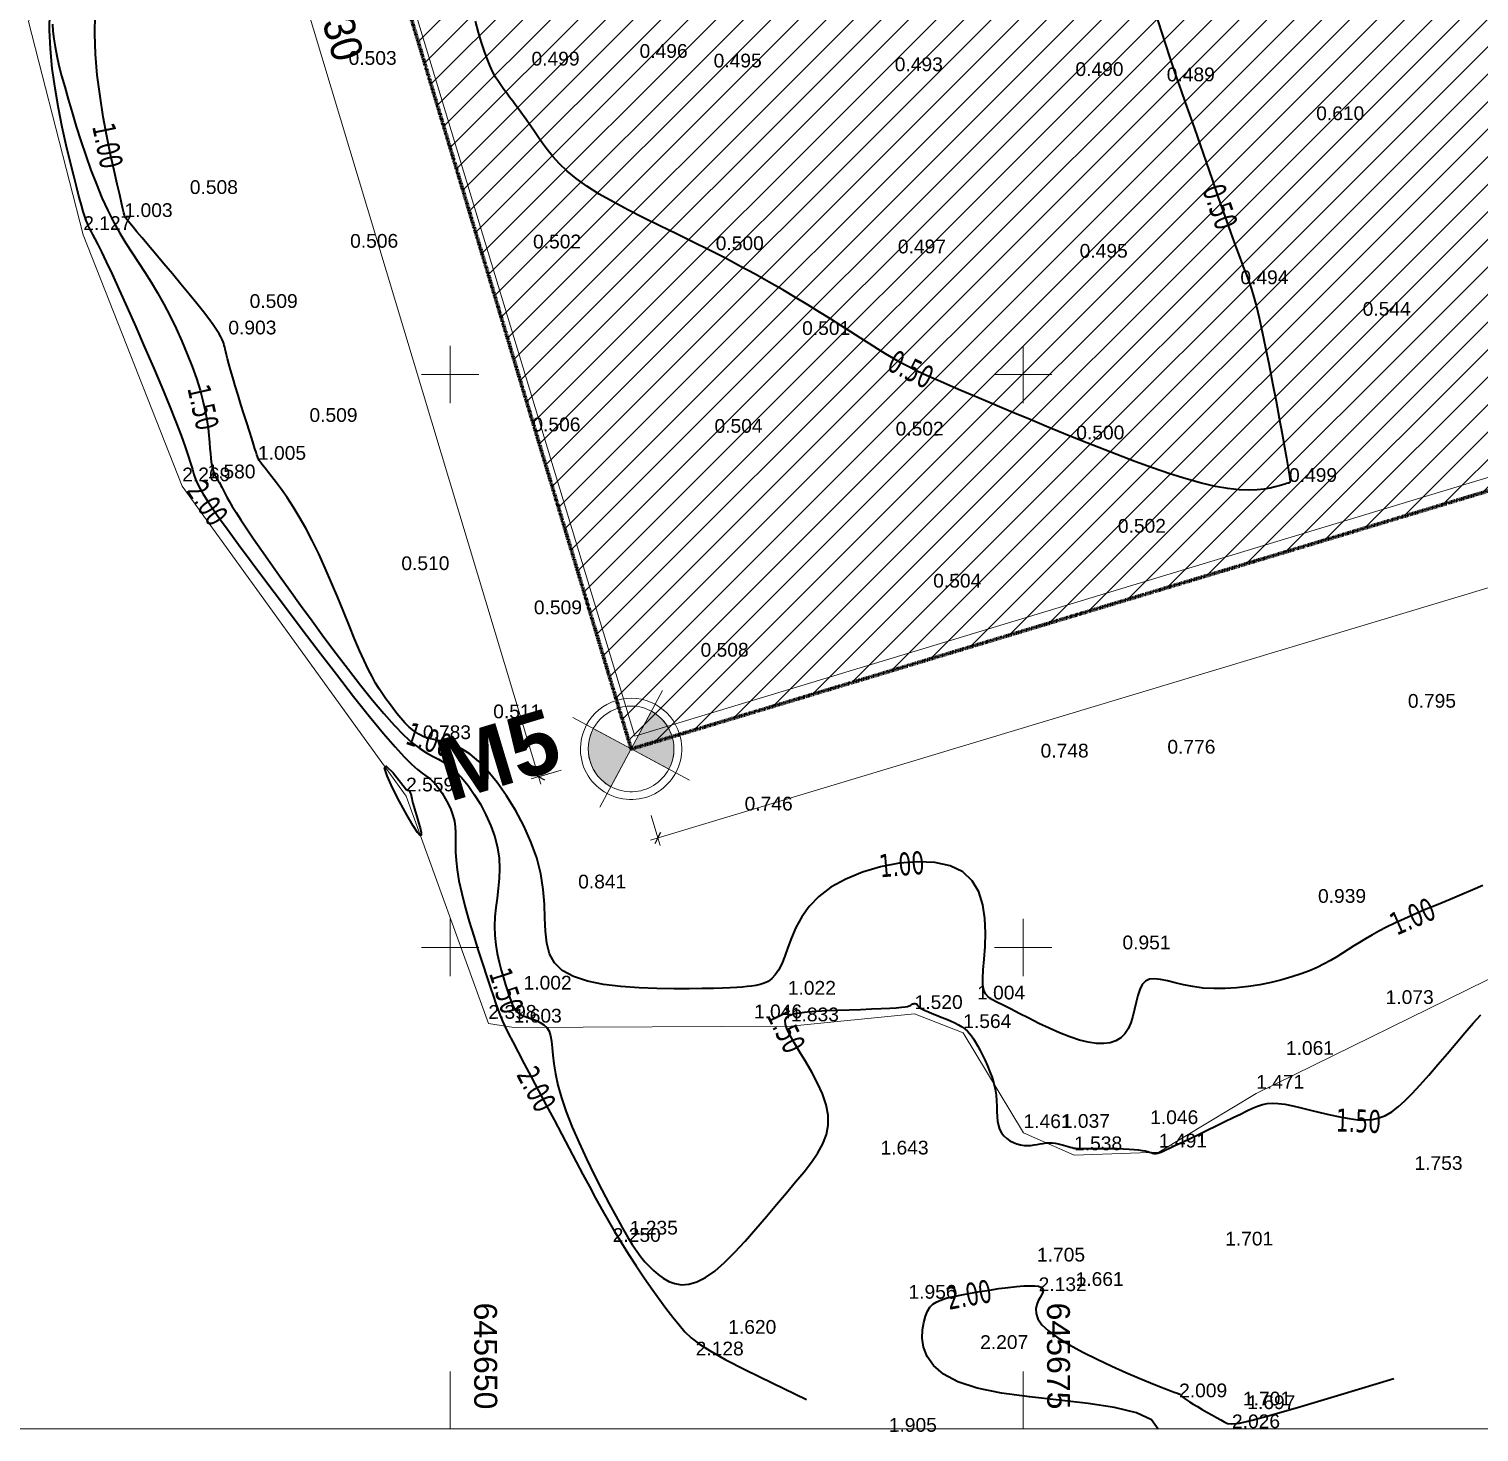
# Model space of a CAD drawing. Header units: millimetres. Extents: x 563604 to 809435, y 2337 to 1331933.
# Drawn here: x 609070 to 672344, y 1144791 to 1206016 of the extents above; entities that cross this region are included whole.
import ezdxf

# ---------------------------------------------------------------- set-up
doc = ezdxf.new("R2010")
doc.units = ezdxf.units.MM
doc.linetypes.add('Aligning Line', pattern=[11.999999364568483, 5.999999682284241, -5.999999682284241])
for name, color, linetype, lineweight in [('A-ANNO-DIMS', 211, 'Continuous', 9), ('A-ANNO-DIMS-340', 211, 'Continuous', 9), ('A-ANNO-NOTE', 131, 'Continuous', 9), ('A-DETL-GENF-1', 1, 'Continuous', 9), ('A-DETL-THIN', 151, 'Continuous', 9), ('A-DETL-THIN-1', 10, 'Aligning Line', 211), ('CD TAI', 7, 'Continuous', 9), ('DM CAI-1', 9, 'Continuous', 35), ('Hbaixe-1', 253, 'Continuous', 9), ('khung-1', 253, 'Continuous', 9), ('MUONG DAT-1', 253, 'Continuous', 9), ('NCD', 7, 'Continuous', 9), ('NCV_TKCS_HIEN TRANG_251226_dwg-1', 253, 'Continuous', 9), ('Ranh du an-1', 253, 'Continuous', 9), ('Text-1', 7, 'Continuous', 35)]:
    doc.layers.add(name, color=color, linetype=linetype, lineweight=lineweight)
doc.styles.add('Arial', font='arial_0.ttf', dxfattribs={"height": 600.1280242654427})
doc.styles.add('Arial_1', font='arial_0.ttf', dxfattribs={"height": 1000.213373775738})
doc.styles.add('Arial_2', font='arial_0.ttf', dxfattribs={"width": 0.9, "height": 1360})
doc.styles.add('Arial_B', font='arialbd_0.ttf', dxfattribs={"height": 2720})
doc.styles.add('Tahoma', font='tahoma_0.ttf', dxfattribs={"width": 0.75, "height": 1000.213373775738})
doc.dimstyles.new('1_Dim_chi_tiet_khu_đất_1', dxfattribs={"dimscale": 304.8, "dimtxt": 1387.55278394148, "dimasz": 1.338582677165354, "dimexe": 1.115485564304462, "dimexo": 0.0625, "dimgap": 0.1115485564304462, "dimtad": 1, "dimdec": 0, "dimrnd": 5, "dimzin": 0, "dimdsep": 46, "dimtxsty": 'Arial_2', "dimblk1": 'OBLIQUE', "dimblk2": 'OBLIQUE', "dimsah": 1, "dimcen": 0.09, "dimdle": 1.115485564304462, "dimazin": 0, "dimtfac": 1, "dimtdec": 4, "dimtix": 1, "dimtmove": 0, "dimatfit": 3, "dimfxl": 3.346456692913386, "dimfxlon": 1, "dimtvp": 1, "dimtolj": 1, "dimtzin": 0, "dimarcsym": 2})

# ---------------------------------------------------------------- blocks, each defined once
blk = doc.blocks.new('NCV_TKCS_HIEN TRANG_251226_dwg-1595164-TỔNG THỂ_HIỆN TRẠNG KHU ĐẤT')
at = {"layer": 'DM CAI-1', "flags": 128}
for points in [[(610099.9373986245, 1206226.185069799), (610113.9397891592, 1205917.591601879), (610149.2196700874, 1205586.803059137), (610205.2580176302, 1205230.538579196), (610281.5358070147, 1204845.517300815), (610377.5340151716, 1204428.458362613), (610492.7336176124, 1203976.08090207), (610626.6155906998, 1203485.104057805), (610778.6609105129, 1202952.246968292), (610948.1949816004, 1202376.769489331), (611133.9209259376, 1201768.094347146), (611334.3862929762, 1201138.184985567), (611548.1386335868, 1200499.004848712), (611773.7254970793, 1199862.517380978), (612009.6944343243, 1199240.686025629), (612254.5929950572, 1198645.474227348), (612506.9687298652, 1198088.845429541), (612765.4764850036, 1197578.943216993), (613029.2002956469, 1197108.631738591), (613297.3314919285, 1196666.955282614), (613569.0614052594, 1196242.958138761), (613843.5813667662, 1195825.684595312), (614120.0827072923, 1195404.178941823), (614397.7567578222, 1194967.485467142), (614675.7948499091, 1194504.648460542), (614952.8371009369, 1194008.05474721), (615225.3187802732, 1193483.461299115), (615489.1239435431, 1192939.96762357), (615740.1366469391, 1192386.673228316), (615974.2409460861, 1191832.677622514), (616187.320896893, 1191287.080313052), (616375.2605555523, 1190758.980808097), (616533.9439775471, 1190257.478615104), (616660.6773636807, 1189790.099640612), (616758.4554899354, 1189358.07538024), (616831.6952766202, 1188961.063727413), (616884.8136441865, 1188598.72257612), (616922.2275137947, 1188270.709820496), (616948.3538056121, 1187976.683353253), (616967.6094399479, 1187716.301068809), (616984.4113378208, 1187489.220861438), (617002.4404955909, 1187294.54180957), (617022.4342138208, 1187129.127735912), (617044.393869834, 1186989.283648321), (617068.320840102, 1186871.314555361), (617094.2165022321, 1186771.525465172), (617122.08223227, 1186686.221385468), (617151.9194081068, 1186611.707323962), (617183.7294056464, 1186544.288289503), (617217.4676465382, 1186480.673969921), (617252.9057277482, 1186419.192773934), (617289.7692905691, 1186358.57778995), (617327.783976293, 1186297.562106519), (617366.6754262124, 1186234.878811764), (617406.1692820452, 1186169.260996367), (617445.9911840905, 1186099.441746036), (617485.8667749178, 1186024.154151168), (617526.5753211536, 1185941.192062073), (617573.1105977151, 1185844.592376106), (617631.5200058476, 1185727.452752098), (617707.850945944, 1185582.870849734), (617808.1508185398, 1185403.944328127), (617938.4670254476, 1185183.770847672), (618104.8469670609, 1184915.44806649), (618313.3380443406, 1184592.073643413), (618568.424709158, 1184208.684566061), (618868.3396150388, 1183768.075126849), (619209.752467696, 1183274.978946699), (619589.3329715654, 1182734.129645111), (620003.7508319345, 1182150.260843147), (620449.6757532388, 1181528.106159883), (620923.7774410498, 1180872.399216807), (621422.725599803, 1180187.873633278), (621942.2409709756, 1179481.137411201), (622474.2484437827, 1178766.29607827), (623009.7239436295, 1178059.329542024), (623539.643395637, 1177376.21771242), (624054.9827252101, 1176732.940497849), (624546.7178581797, 1176145.477806848), (625005.8247195248, 1175629.80954852), (625423.2792346504, 1175201.915630548), (625792.9865756382, 1174871.469612944), (626120.5688977282, 1174622.919655528), (626414.5776026957, 1174434.407569878), (626683.5640933089, 1174284.075165728), (626936.0797704913, 1174150.064254517), (627180.6760363017, 1174010.516646405), (627425.9042933666, 1173843.574152686), (627680.3159430352, 1173627.378583948), (627949.4294260048, 1173345.517646959), (628226.6313383784, 1173003.362635637), (628502.2753150397, 1172611.730740792), (628766.7149910138, 1172181.439151817), (629010.3040009004, 1171723.305059663), (629223.3959797248, 1171248.14565429), (629396.3445625127, 1170766.77812594), (629519.5033835795, 1170290.019664856), (629586.799454182, 1169826.580175131), (629606.4532872376, 1169376.740418093), (629590.2587724623, 1168938.673867646), (629550.0097981532, 1168510.553998117), (629497.5002544522, 1168090.554285394), (629444.5240295146, 1167676.848202101), (629402.8750133403, 1167267.609224412), (629384.3470943682, 1166861.010826228), (629397.747208007, 1166456.321887056), (629439.9344735708, 1166057.192904291), (629504.7810563497, 1165668.36978093), (629586.159121776, 1165294.59841898), (629677.940834998, 1164940.624720445), (629773.9983613059, 1164611.194588184), (629868.2038664159, 1164311.053924343), (629954.4295151923, 1164044.948631639), (630028.4080341238, 1163816.19732365), (630093.3143946346, 1163622.409461679), (630154.1841282115, 1163459.767218315), (630216.0527673349, 1163324.452765157), (630283.9558436339, 1163212.648275363), (630362.9288897306, 1163120.535921525), (630458.0074372542, 1163044.29787666), (630574.227018401, 1162980.116312508), (630714.4616330613, 1162923.852896093), (630872.9391492013, 1162870.087275014), (631041.7259033326, 1162813.078588041), (631212.888231257, 1162747.0859782), (631378.492469202, 1162666.36858511), (631530.6049535371, 1162565.18555038), (631661.2920194966, 1162437.79601448), (631762.6200037334, 1162278.459119161), (631830.048201139, 1162081.83491057), (631872.6077438124, 1161844.187063097), (631902.722721807, 1161562.180156099), (631932.8172257434, 1161232.478769217), (631975.3153465268, 1160851.747482801), (632042.6411749196, 1160416.650875783), (632147.218801259, 1159923.853529647), (632301.4723163076, 1159370.02002219), (632513.6784955881, 1158755.4246887), (632775.5248522427, 1158094.780880671), (633074.5515847408, 1157406.411703824), (633398.298890984, 1156708.640263882), (633734.3069691584, 1156019.78966685), (634070.1160174493, 1155358.18301845), (634393.2662337587, 1154742.143424404), (634691.2978168399, 1154189.993991427), (634954.9541816488, 1153715.312958926), (635187.7916141968, 1153312.699106433), (635396.5696176913, 1152972.006347165), (635588.0476951975, 1152683.088594624), (635768.9853500649, 1152435.799761884), (635946.1420853588, 1152219.993762731), (636126.2774040028, 1152025.52451038), (636316.150809772, 1151842.245918618), (636521.7171459139, 1151663.850767733), (636745.7126193859, 1151499.387309993), (636990.0687776115, 1151361.742665588), (637256.7171677303, 1151263.803952864), (637547.5893370238, 1151218.458292723), (637864.6168329153, 1151238.592802942), (638209.7312026866, 1151337.094604847), (638584.8639939029, 1151526.850816501), (638990.4265628088, 1151815.584298972), (639420.749502353, 1152190.360872435), (639868.6432157245, 1152633.082098369), (640326.9181042671, 1153125.649537401), (640788.384571312, 1153649.964752145), (641245.8530186288, 1154187.929302518), (641692.1338491228, 1154721.444750708), (642120.0374645636, 1155232.412657627), (642522.2229693778, 1155707.182274979), (642890.744275355, 1156149.893613679), (643217.5039952382, 1156569.134377565), (643494.4047427643, 1156973.492267352), (643713.3491312441, 1157371.554986026), (643866.2397735625, 1157771.910234728), (643944.9792830307, 1158183.145716728), (643941.4702733852, 1158613.849133168), (643852.1151822064, 1159069.282559237), (643691.3157454301, 1159541.405558664), (643477.9735228356, 1160018.85206681), (643230.9900753379, 1160490.256021026), (642969.2669627164, 1160944.251356959), (642711.705745886, 1161369.472010682), (642477.2079850518, 1161754.55191912), (642284.6752402772, 1162088.125017068), (642150.0905775514, 1162361.920776634), (642077.7630857158, 1162580.05080655), (642069.0833576929, 1162749.722251156), (642125.4419879661, 1162878.142253659), (642248.2295701671, 1162972.517958114), (642438.8366986379, 1163040.056507443), (642698.6539668683, 1163087.965046697), (643029.0719686322, 1163123.450718514), (643428.0561517731, 1163152.664690487), (643879.8713782836, 1163177.534219104), (644365.3573642261, 1163198.930584248), (644865.3538246695, 1163217.725065659), (645360.7004762437, 1163234.788942369), (645832.2370341596, 1163250.993494969), (646260.8032144792, 1163267.21000235), (646627.2387326974, 1163284.30974496), (646917.3690476317, 1163302.937216273), (647136.9625877012, 1163322.829769229), (647296.7735242222, 1163343.497968086), (647407.5560286529, 1163364.452380652), (647480.0642725937, 1163385.203572745), (647525.052426935, 1163405.262110471), (647553.2746635609, 1163424.138560359), (647575.485153078, 1163441.343487944), (647600.4261697971, 1163456.407061349), (647628.7923931942, 1163468.937855208), (647659.2666060235, 1163478.564043759), (647690.5315917492, 1163484.913803229), (647721.2701322738, 1163487.615308424), (647750.1650102098, 1163486.296735571), (647775.8990083113, 1163480.586259902), (647797.1549086232, 1163470.112056366), (647813.6466446221, 1163454.529414047), (647829.2127515394, 1163433.602074172), (647848.7229146194, 1163407.120891681), (647877.0468192481, 1163374.876720515), (647919.0541515213, 1163336.66041533), (647979.6145963994, 1163292.262831063), (648063.59784012, 1163241.474822367), (648175.8735673595, 1163184.087243471), (648319.277827387, 1163120.078263573), (648488.5121201758, 1163050.175309486), (648676.2443084468, 1162975.293124414), (648875.1422553465, 1162896.346449147), (649077.8738240217, 1162814.250026462), (649277.1068779025, 1162729.918597577), (649465.5092790005, 1162644.266904983), (649635.7488913134, 1162558.209689898), (649782.460808786, 1162472.006115197), (649908.1490498319, 1162383.293021873), (650017.2848639466, 1162289.05167201), (650114.3395010512, 1162186.263326557), (650203.7842102156, 1162071.909249019), (650290.0902415026, 1161942.970699351), (650377.728844266, 1161796.42894063), (650471.1712680012, 1161629.26523409), (650573.456437834, 1161439.54888107), (650681.8939816955, 1161229.70134447), (650792.3612018701, 1161003.232128006), (650900.7354016353, 1160763.65073355), (651002.8938834172, 1160514.466664108), (651094.7139509193, 1160259.189422402), (651172.0729060002, 1160001.328511723), (651230.848052647, 1159744.39343451), (651268.6540692117, 1159491.612426305), (651290.05514144, 1159245.088653352), (651301.3528294422, 1159006.644014148), (651308.8486957413, 1158778.100407048), (651318.8443005894, 1158561.279731968), (651337.6412060838, 1158358.003887121), (651371.5409726187, 1158170.094771286), (651426.8451618657, 1157999.374282677), (651508.0949883331, 1157847.330792672), (651612.7902807165, 1157714.118556082), (651736.6705208324, 1157599.558300745), (651875.4751904972, 1157503.470753785), (652024.9437716693, 1157425.676643041), (652180.8157464489, 1157365.996695353), (652338.8305963688, 1157324.251637422), (652494.7278035291, 1157300.262197936), (652645.0979276575, 1157293.238025967), (652789.9358402689, 1157299.944464048), (652930.087490363, 1157316.535777227), (653066.3988272243, 1157339.166229981), (653199.7158002782, 1157363.990087643), (653330.8843586672, 1157387.161615826), (653460.7504515331, 1157404.835078017), (653590.160028302, 1157413.164740681), (653719.5653753087, 1157409.356351428), (653847.8441270929, 1157394.821593798), (653973.4802546774, 1157372.023635455), (654094.9577306461, 1157343.425641793), (654210.76052588, 1157311.4907809), (654319.3726122536, 1157278.682219732), (654419.2779616412, 1157247.463124533), (654508.9605450657, 1157220.296662541), (654588.195880124, 1157199.098005595), (654661.9256637555, 1157183.590348763), (654736.3831391897, 1157172.948891145), (654817.8015495144, 1157166.348832409), (654912.4141372495, 1157162.965371514), (655026.4541453406, 1157161.973708127), (655166.1548165918, 1157162.549042769), (655337.7493940905, 1157163.86657383), (655544.9151112542, 1157165.1412428), (655781.1051636704, 1157165.746960166), (656037.2167378239, 1157165.097375111), (656304.1470201999, 1157162.606139234), (656572.793197567, 1157157.686903848), (656834.0524558425, 1157149.753319984), (657078.821981937, 1157138.219038105), (657297.998961768, 1157122.497709807), (657484.6553807985, 1157102.341197758), (657640.5624206901, 1157078.854217978), (657769.6660615146, 1157053.479697844), (657875.9122830604, 1157027.660565012), (657963.2470661089, 1157002.839746999), (658035.6163903065, 1156980.460172458), (658096.9662364349, 1156961.964768477), (658151.2425844241, 1156948.796463), (658202.9815327876, 1156942.586187317), (658259.0796521008, 1156945.716884129), (658327.0236318067, 1156960.759501611), (658414.3001600705, 1156990.284985814), (658528.3959263351, 1157036.864284489), (658676.7976197593, 1157103.068343684), (658866.9919290763, 1157191.468110867), (659106.465543019, 1157304.634533081), (659399.2758891687, 1157443.688741958), (659735.7633490786, 1157603.952609902), (660102.8390427243, 1157779.298193767), (660487.4140897974, 1157963.597550547), (660876.3996106994, 1158150.722738515), (661256.706724554, 1158334.545813672), (661615.2465521883, 1158508.938834008), (661938.9302128684, 1158667.773855948), (662218.9118530032, 1158805.796102242), (662463.3177233164, 1158921.243453829), (662684.5171006814, 1159013.226957258), (662894.8792622555, 1159080.857658654), (663106.7734844864, 1159123.246604711), (663332.5690449569, 1159139.504841835), (663584.6352199729, 1159128.743415443), (663875.3412866917, 1159090.073372936), (664213.0982318748, 1159024.071160154), (664590.4838801343, 1158937.174824209), (664996.1177663964, 1158837.287810934), (665418.6194248773, 1158732.313568008), (665846.6083902195, 1158630.155541549), (666268.7041972071, 1158538.7171781), (666673.5263803405, 1158465.901924771), (667049.6944738359, 1158419.613228107), (667389.2818617739, 1158406.991835502), (667698.1773244266, 1158432.127694496), (667985.7234912202, 1158498.348054903), (668261.262991723, 1158608.980164688), (668534.1384552196, 1158767.351273238), (668813.6925117038, 1158976.788628945), (669109.2677903184, 1159240.619480486), (669430.2069203474, 1159562.171076963), (669782.6989537228, 1159941.620945184), (670160.3186291334, 1160366.547722915), (670553.4871077732, 1160821.380326908), (670952.6255502686, 1161290.547673061), (671348.1551178138, 1161758.478678123), (671730.4969713193, 1162209.602257427), (672090.0722712692, 1162628.347328146), (672417.3021792837, 1162999.142806465)], [(672505.3043949645, 1168642.429608898), (672068.8764346853, 1168448.668119601), (671588.9499705479, 1168243.914715023), (671081.2524074514, 1168031.979029741), (670561.5111505789, 1167816.670697908), (670045.4536052551, 1167601.79935481), (669548.8071766634, 1167391.174634175), (669087.2992701285, 1167188.606172141), (668672.9234956149, 1166996.985799002), (668302.7382813614, 1166815.534138984), (667970.0682612397, 1166642.554011463), (667668.2380682699, 1166476.348238225), (667390.5723357563, 1166315.219638787), (667130.3956970025, 1166157.471033659), (666881.0327854548, 1166001.405244202), (666635.8082344171, 1165845.325089934), (666388.361700008, 1165688.029322269), (666133.5929330115, 1165530.300410565), (665866.7167065997, 1165373.416756076), (665582.9477939453, 1165218.656758214), (665277.5009689305, 1165067.298817524), (664945.5910048698, 1164920.621334836), (664582.4326749354, 1164779.902709419), (664183.2407530099, 1164646.421342103), (663745.5384326074, 1164521.79487579), (663276.0825905968, 1164408.997920544), (662783.938522911, 1164311.34432935), (662278.1715273288, 1164232.147955053), (661767.846899641, 1164174.722650926), (661262.0299372002, 1164142.382269813), (660769.7859369334, 1164138.440663708), (660300.1801951993, 1164166.211686023), (659860.986301256, 1164226.151850584), (659454.8110128343, 1164307.28831202), (659082.9693792869, 1164395.790887217), (658746.7764513855, 1164477.829392919), (658447.5472781986, 1164539.573644167), (658186.5969100725, 1164567.193458273), (657965.2403967854, 1164546.858649852), (657784.7927885413, 1164464.739037353), (657644.7525460728, 1164311.81448441), (657537.3517761994, 1164098.30505074), (657453.0059975468, 1163839.24084593), (657382.1307280306, 1163549.651978716), (657315.1414857086, 1163244.56855684), (657242.4537890643, 1162939.020690318), (657154.4831557296, 1162648.038487031), (657041.645104472, 1162386.652056428), (656895.9444860425, 1162167.407242716), (656715.7434846628, 1161992.912834697), (656500.9936168224, 1161863.293355508), (656251.64639972, 1161778.673330417), (655967.6533504128, 1161739.177283272), (655648.9659853902, 1161744.92973863), (655295.5358215672, 1161796.055220482), (654907.3143760007, 1161892.678252675), (654486.264565986, 1162033.165879944), (654042.3949099124, 1162208.855230725), (653587.7253272586, 1162409.325951497), (653134.2757367939, 1162624.157690305), (652694.0660578553, 1162842.930095051), (652279.1162087861, 1163055.222813069), (651901.4461092073, 1163250.615492969), (651573.0756781719, 1163418.687781518), (651303.1902461026, 1163553.759463425), (651089.6367908869, 1163669.110868066), (650927.427701924, 1163782.762461912), (650811.5753687549, 1163912.734710862), (650737.092180353, 1164077.048080817), (650698.9905264013, 1164293.723038529), (650692.2827958729, 1164580.780049333), (650711.9813787349, 1164956.239580405), (650750.3518112764, 1165430.172433846), (650788.6722172055, 1165980.85076294), (650805.473868398, 1166578.597058021), (650779.2880357358, 1167193.733809709), (650688.6459902432, 1167796.583507345), (650512.079003086, 1168357.468641547), (650228.1183461398, 1168846.711702367), (649815.295290145, 1169234.635179145), (649261.4506241552, 1169498.266029268), (648591.6632069316, 1169641.449073068), (647840.3214155484, 1169674.733596508), (647041.8136270803, 1169608.668886547), (646230.52821775, 1169453.804229574), (645440.8535650581, 1169220.688911979), (644707.1780453693, 1168919.872220436), (644063.8900354743, 1168561.903441759), (643536.8233024065, 1168157.93686223), (643117.5931717571, 1167721.546768548), (642789.2603590764, 1167266.9124473), (642534.8855801985, 1166808.213185786), (642337.5295510993, 1166359.628270311), (642180.2529869032, 1165935.336987464), (642046.1166033022, 1165549.518624969), (641918.1811165564, 1165216.35246899), (641782.4657246511, 1164946.314228979), (641636.8235571586, 1164735.065307255), (641482.0662270796, 1164574.563529993), (641319.0053467054, 1164456.76672124), (641148.4525283274, 1164373.632706462), (640971.2193853721, 1164317.119311125), (640788.1175289955, 1164279.184360837), (640599.9585726243, 1164251.785679643), (640405.3441029389, 1164228.219217638), (640194.0356051702, 1164207.133416182), (639953.5845383707, 1164188.514841832), (639671.5423621606, 1164172.350060861), (639335.460536302, 1164158.625638688), (638932.890519705, 1164147.32814187), (638451.3837721322, 1164138.444135829), (637878.4917527776, 1164131.960187403), (637209.2467542418, 1164129.3513529), (636468.604400336, 1164138.046659267), (635689.0011482779, 1164166.963621923), (634902.8734544333, 1164225.019758985), (634142.6577758779, 1164321.132587433), (633440.7905696869, 1164464.219622405), (632829.7082925104, 1164663.198383151), (632341.8474017077, 1164926.986385519), (631999.1800088134, 1165261.973509903), (631781.8208474569, 1165664.439088947), (631659.4203068622, 1166128.13481942), (631601.6287755434, 1166646.812397378), (631578.0966417309, 1167214.223518314), (631558.4742952165, 1167824.119878853), (631512.4121236627, 1168470.253175762), (631409.5605168612, 1169146.375104249), (631226.9874484409, 1169844.603196119), (630971.4312339093, 1170550.518327156), (630657.047775308, 1171248.067207469), (630297.9929736849, 1171921.196547028), (629908.4227295201, 1172553.85305708), (629502.492945423, 1173129.983447451), (629094.3595214479, 1173633.53442882), (628698.1783594944, 1174048.452712007), (628325.4640395027, 1174364.306370942), (627977.1658581175, 1174593.148939513), (627651.5917901661, 1174752.655313155), (627347.0498110437, 1174860.500389433), (627061.8478967127, 1174934.359064208), (626794.294021149, 1174991.906235329), (626542.6961608831, 1175050.81679894), (626305.3622903165, 1175128.765652039), (626080.7561374818, 1175239.565156421), (625867.9644376974, 1175381.577532214), (625666.2296794876, 1175549.3024652), (625474.7943502407, 1175737.239641157), (625292.9009384807, 1175939.888745582), (625119.7919318799, 1176151.749463403), (624954.7098183945, 1176367.321480824), (624796.8970862646, 1176581.104483058), (624645.1861680228, 1176790.182736496), (624496.769274082, 1177001.978829696), (624348.4285601411, 1177226.499931825), (624196.9461820408, 1177473.753213472), (624039.1042942029, 1177753.745843239), (623871.6850530356, 1178076.484990293), (623691.4706133865, 1178451.977824514), (623495.2431309543, 1178890.23151578), (623280.7026987143, 1179397.033946065), (623049.2211594556, 1179961.295852969), (622803.0882939532, 1180567.708686046), (622544.5938829825, 1181200.963896126), (622276.0277068925, 1181845.752933047), (621999.6795463164, 1182486.767246929), (621717.8391820294, 1183108.698288321), (621432.7963943806, 1183696.237507343), (621147.219135046, 1184236.730184964), (620865.288038595, 1184728.136926681), (620591.5619096461, 1185171.072168127), (620330.5995545213, 1185566.150346358), (620086.9597778388, 1185913.98589658), (619865.201384927, 1186215.193255423), (619669.883181398, 1186470.386859656), (619505.5639722962, 1186680.181144771), (619375.287159332, 1186846.081801305), (619276.0345273309, 1186973.159540256), (619203.2724583525, 1187067.376325394), (619152.4673328951, 1187134.694121766), (619119.0855333019, 1187181.074894706), (619098.593440497, 1187212.480607698), (619086.4574359719, 1187234.873226644), (619078.1439009346, 1187254.214714745), (619069.4744322952, 1187276.731755914), (619057.6914869339, 1187309.709904552), (619040.392737433, 1187360.699434207), (619015.175856233, 1187437.250616441), (618979.6385156326, 1187546.913725088), (618931.3783880722, 1187697.239032985), (618867.9931458504, 1187895.776812546), (618787.0804618333, 1188150.077336895), (618687.4929279451, 1188463.857435505), (618573.102819863, 1188825.500164676), (618449.0373323221, 1189219.555136631), (618320.4236603413, 1189630.57196473), (618192.3889987975, 1190043.10026148), (618070.0605434194, 1190441.689639959), (617958.5654888, 1190810.889712247), (617863.031030668, 1191135.250091137), (617787.1775378947, 1191403.272331269), (617729.0980776005, 1191619.265749431), (617685.4788903326, 1191791.491603549), (617653.0062174898, 1191928.211152401), (617628.366299903, 1192037.685654054), (617608.2453788292, 1192128.176366437), (617589.3296949574, 1192207.944548326), (617568.3054898281, 1192285.251458357), (617541.3744069043, 1192368.094563696), (617502.7997017376, 1192463.416175281), (617446.3600326531, 1192577.894812718), (617365.8340585437, 1192718.208994764), (617255.0004378766, 1192891.037242164), (617107.6378282674, 1193103.058074382), (616917.524888609, 1193360.950012021), (616678.4402776525, 1193671.391573553), (616387.5774976899, 1194037.266651211), (616055.7894291513, 1194446.28062475), (615697.3437967178, 1194882.344243566), (615326.508325212, 1195329.368258479), (614957.5507390313, 1195771.263420731), (614604.7387631402, 1196191.940480571), (614282.3401217938, 1196575.31018896), (614004.6225398149, 1196905.283296146), (613782.2822053962, 1197169.862040468), (613611.7291623373, 1197373.414610339), (613485.8019170981, 1197524.400680985), (613397.3389768482, 1197631.279927913), (613339.1788481892, 1197702.512026774), (613304.1600388583, 1197746.55665407), (613285.1210546058, 1197771.873484315), (613274.9004035946, 1197786.922193445), (613266.8669222072, 1197801.524731588), (613256.5107679357, 1197830.952143533), (613239.8524280526, 1197891.837748688), (613212.9123901147, 1198000.814866321), (613171.7111413948, 1198174.516815558), (613112.2691693075, 1198429.576915664), (613030.6069612674, 1198782.628486192), (612922.7450048312, 1199250.304845841), (612787.243364868, 1199842.766426335), (612632.8204193283, 1200544.282105535), (612470.7341234755, 1201332.64787163), (612312.2424325728, 1202185.659715788), (612168.6033020251, 1203081.113626909), (612051.0746870957, 1203996.805594316), (611970.9145437576, 1204910.531607902), (611939.3808267061, 1205800.087656706), (611964.1132174138, 1206646.415014228)], [(609970.9627216135, 1206740.993327988), (609951.9223996372, 1205966.769278386), (609987.9262623668, 1205145.14286605), (610071.9532663331, 1204292.529300803), (610193.6587066188, 1203428.5909012), (610342.6978775974, 1202572.989985509), (610508.7260747775, 1201745.388871575), (610681.3985923905, 1200965.449877667), (610850.3707256612, 1200252.835322622), (611005.2977695306, 1199627.207523575), (611138.0926797241, 1199102.943188038), (611249.6990596477, 1198673.27657667), (611343.3181732077, 1198326.156340793), (611422.1512843106, 1198049.531129171), (611489.3996577144, 1197831.349592418), (611548.2645571836, 1197659.560380718), (611601.9472473342, 1197522.112143974), (611653.648991789, 1197406.953532087), (611707.186078545, 1197300.99822807), (611768.8348858607, 1197187.020047799), (611845.4868163683, 1197046.757838984), (611944.0332715653, 1196861.950449759), (612071.3656532329, 1196614.336729255), (612234.3753641456, 1196285.655524328), (612439.9538060848, 1195857.645684249), (612694.9923804057, 1195312.046057296), (613002.7489918728, 1194639.079397726), (613351.9475540624, 1193862.904090953), (613727.6784826823, 1193016.162426814), (614115.0321935825, 1192131.496697413), (614499.099102471, 1191241.549193153), (614864.9696251977, 1190378.962205003), (615197.7341777545, 1189576.378024643), (615482.4831757073, 1188866.43894205), (615708.5717165687, 1188273.452222569), (615882.413621663, 1187788.385021532), (616014.6873948288, 1187393.869468219), (616116.0715384852, 1187072.537690775), (616197.2445566129, 1186807.02181905), (616268.8849520568, 1186579.953981473), (616341.6712279458, 1186373.966306616), (616426.2818875507, 1186171.690924468), (616533.3033318938, 1185956.110060328), (616672.9535534285, 1185711.606330231), (616855.358442786, 1185422.912447224), (617090.6438898873, 1185074.761123642), (617388.9357853633, 1184651.885073667), (617760.3600192771, 1184139.017008926), (618215.0424825434, 1183520.889643599), (618763.1090650834, 1182782.235689456), (619408.4681166922, 1181916.719683001), (620130.1578259495, 1180953.733449743), (620900.9988410253, 1179931.600638228), (621693.8118096639, 1178888.644897282), (622481.4173797511, 1177863.189875447), (623236.6361991729, 1176893.559220984), (623932.2889162414, 1176018.076582295), (624541.1961787004, 1175275.065609056), (625043.2769898254, 1174692.122426523), (625446.8437735979, 1174253.933076295), (625767.3073086787, 1173934.456075406), (626020.0783745807, 1173707.649942308), (626220.5677502487, 1173547.473195596), (626384.1862146277, 1173427.884353722), (626526.3445470885, 1173322.841933863), (626662.4535261501, 1173206.304455179), (626804.5068188343, 1173057.522336381), (626950.8296413478, 1172876.913600617), (627096.330097548, 1172670.188171861), (627235.9162910086, 1172443.055973092), (627364.4963254452, 1172201.226929419), (627476.9783047155, 1171950.410963537), (627568.2703328189, 1171696.317999988), (627633.2805133291, 1171444.657962604), (627669.3283842624, 1171198.480651033), (627683.3792208374, 1170950.195371178), (627684.8097322896, 1170689.551303623), (627682.9966284223, 1170406.297630231), (627687.3166183289, 1170090.183532581), (627707.1464115288, 1169730.958191965), (627751.8627173994, 1169318.370789822), (627830.8422457438, 1168842.170507161), (627950.3141305313, 1168297.309720324), (628103.9172075045, 1167699.553582576), (628282.1427371398, 1167069.87044081), (628475.4819797718, 1166429.228643479), (628674.4261960186, 1165798.596537902), (628869.4666463569, 1165198.942470971), (629051.0945911211, 1164651.234791142), (629209.8012910712, 1164176.441845731), (629339.3430305523, 1163788.288554957), (629446.536189665, 1163471.526128931), (629541.4621722366, 1163203.662351516), (629634.2023826626, 1162962.20500487), (629734.8382251955, 1162724.661872571), (629853.4511035212, 1162468.540737063), (630000.1224220343, 1162171.34938235), (630184.9335847043, 1161810.595590874), (630414.842299562, 1161370.088908864), (630684.3114918787, 1160858.845932009), (630984.6803908456, 1160292.185019358), (631307.2882255119, 1159685.424530528), (631643.4742252104, 1159053.882824285), (631984.5776188485, 1158412.878258825), (632321.9376356173, 1157777.729194191), (632646.8935049918, 1157163.753988865), (632953.0484830935, 1156582.742983088), (633243.0619356114, 1156032.374441448), (633521.8572548814, 1155506.798610575), (633794.3578340907, 1155000.165736534), (634065.4870661426, 1154506.626064536), (634340.168343373, 1154020.329842064), (634623.3250585434, 1153535.427314756), (634919.880604557, 1153046.068727967), (635232.9472961258, 1152548.733656049), (635558.3931351956, 1152049.218981128), (635890.2750456624, 1151555.650913193), (636222.64995199, 1151076.155661663), (636549.5747772228, 1150618.85943738), (636865.1064458247, 1150191.888449055), (637163.3018818338, 1149803.36890696), (637438.2180094299, 1149461.427021086), (637693.5065104411, 1149167.999546254), (637971.1981016882, 1148900.265415779), (638322.9182580662, 1148629.214108232), (638800.2924548954, 1148325.835102471), (639454.9461670708, 1147961.117876502), (640338.5048694871, 1147506.051909749), (641502.594037607, 1146931.626678798), (642998.8391461831, 1146208.831664637)], [(657963.2527251419, 1207533.904885239), (658473.313940322, 1205927.88770392), (658850.3629018798, 1204764.548658924), (659128.4945403893, 1203931.29702518), (659341.8037854306, 1203315.542075625), (659524.3855684296, 1202804.693085753), (659710.3348188244, 1202286.159329071), (659926.5277947206, 1201671.157609708), (660170.9660637819, 1200966.134851584), (660434.4325204935, 1200201.34550896), (660707.7100597669, 1199407.044035526), (660981.5815759454, 1198613.484885968), (661246.8299645082, 1197850.92251355), (661494.2381200824, 1197149.611372533), (661714.5889372956, 1196539.805916892), (661901.3105769262, 1196041.653172972), (662058.4122613762, 1195634.87045504), (662192.5484791987, 1195289.067649024), (662310.3737190887, 1194973.854641136), (662418.5424690318, 1194658.841317587), (662523.7092177228, 1194313.637564588), (662632.5284537148, 1193907.853268778), (662751.6546652772, 1193411.098316508), (662885.7657632724, 1192803.227396985), (663031.6333496455, 1192105.074418768), (663184.0524482254, 1191347.718092843), (663337.8180832666, 1190562.237130053), (663487.7252788816, 1189779.710242946), (663628.5690587573, 1189031.216142364), (663755.144447716, 1188347.833539436), (663862.2464694445, 1187760.641146139), (663946.0502986417, 1187292.925561306), (664008.2517115005, 1186936.804932163), (664051.9266342324, 1186676.605293786), (664080.1509937585, 1186496.652680253), (664096.000716716, 1186381.273127206), (664102.5517291747, 1186314.79266915), (664102.8799584814, 1186281.537340733), (664100.0613304217, 1186265.833177029), (664096.6581576515, 1186254.588429535), (664093.1782960497, 1186245.040216585), (664089.6159868039, 1186237.007873931), (664085.9654711019, 1186230.310736755), (664082.220991125, 1186224.768140527), (664078.3767876349, 1186220.199420572), (664074.4271023873, 1186216.423912358), (664070.3661767117, 1186213.26095121), (664065.3995674521, 1186210.327348166), (664055.5780916635, 1186206.42981598), (664036.1638823412, 1186200.172543682), (664002.419071629, 1186190.159719028), (663949.6057922378, 1186174.995531903), (663872.9861770213, 1186153.284169776), (663767.8223584067, 1186123.629822675), (663629.3764683958, 1186084.636677785), (663453.0844059773, 1186036.435986465), (663235.0771304235, 1185985.267249367), (662971.6593671422, 1185938.897029046), (662659.1358411156, 1185905.091889048), (662293.8112781771, 1185891.618391359), (661871.9904028829, 1185906.243099098), (661389.9779404991, 1185956.732575104), (660844.0786171429, 1186050.853381646), (660233.0137557819, 1186193.939771104), (659565.1710764352, 1186381.59674793), (658851.354897533, 1186606.997005409), (658102.3695379313, 1186863.31323697), (657329.0193152089, 1187143.718136181), (656542.1085485056, 1187441.384396898), (655752.4415555422, 1187749.484711836), (654970.8226554584, 1188061.191775276), (654206.948097482, 1188370.419804866), (653466.0818571523, 1188674.049114861), (652752.3798402384, 1188969.701544726), (652069.9979540706, 1189254.998933789), (651423.0921044179, 1189527.563120807), (650815.8181981847, 1189785.015945249), (650252.332141566, 1190024.979246297), (649736.7898408984, 1190245.074863421), (649271.3021647364, 1190444.154582928), (648849.7998288028, 1190625.98998559), (648464.1685101864, 1190795.582598168), (648106.2938869692, 1190957.933949551), (647768.0616363824, 1191118.045567352), (647441.3574359402, 1191280.918978616), (647118.0669637251, 1191451.555711947), (646790.0758965422, 1191634.957294958), (646450.3222364187, 1191835.153195739), (646095.9532822989, 1192052.284643575), (645725.1686567881, 1192285.520807235), (645336.1679833431, 1192534.030856199), (644927.1508842856, 1192796.983960513), (644496.3169833564, 1193073.549288378), (644041.8659027349, 1193362.896010693), (643561.9972661622, 1193664.193295234), (643055.2550097451, 1193976.528104269), (642521.5603238806, 1194298.658568966), (641961.1787131772, 1194629.260612855), (641374.3756818172, 1194967.01015819), (640761.4167336993, 1195310.583129922), (640122.5673728641, 1195658.655450303), (639458.0931040619, 1196009.903043008), (638768.2594307654, 1196363.001831425), (638055.3821439262, 1196716.74084665), (637329.978176605, 1197070.361550033), (636604.6147484891, 1197423.218512191), (635891.8590792663, 1197774.666302467), (635204.2783891921, 1198124.059489632), (634554.4398971022, 1198470.752644304), (633954.9108231101, 1198814.10033625), (633418.2583871875, 1199153.457134668), (632953.5271338712, 1199488.048330702), (632555.670910928, 1199816.582102427), (632216.1208925352, 1200137.637349579), (631926.3082513086, 1200449.792971469), (631677.6641602904, 1200751.627867975), (631461.6197935157, 1201041.720938975), (631269.6063238845, 1201318.65108378), (631093.0549248643, 1201580.997201559), (630924.7751155403, 1201827.784420516), (630763.0897997372, 1202059.822778474), (630607.7002266136, 1202278.368542149), (630458.3076456115, 1202484.67797755), (630314.6133063153, 1202680.007351108), (630176.318458309, 1202865.612928689), (630043.1243507512, 1203042.750977152), (629914.732233226, 1203212.677762789), (629790.6968099099, 1203377.752421782), (629669.9866033494, 1203544.745572439), (629551.4235912514, 1203721.530702963), (629433.8297508963, 1203915.981302121), (629316.0270597071, 1204135.970858256), (629196.8374949646, 1204389.372858859), (629075.0830343753, 1204684.060793124), (628949.5856549364, 1205027.908149111), (628819.8539731521, 1205425.766904433), (628688.1431608603, 1205870.402995204), (628557.3950284123, 1206351.560845673)], [(658347.3660065633, 1144911.614921025), (658059.3322866351, 1145321.109419858), (657393.8431934438, 1145627.206004364), (656439.7136539534, 1145855.037876683), (655285.7585937079, 1146029.738238247), (654020.7929391034, 1146176.440291337), (652733.63161611, 1146320.277238236), (651513.0895506978, 1146486.382280801), (650447.9816689789, 1146699.888621455), (649607.4657074232, 1146978.986408522), (648982.070644499, 1147314.093580312), (648542.6682688907, 1147688.685021601), (648260.1303688567, 1148086.235617447), (648105.3287330813, 1148490.22025277), (648049.135150107, 1148884.113812344), (648062.4214091856, 1149251.391181515), (648116.0592984337, 1149575.52724449), (648186.6372162894, 1149844.052997902), (648273.6100006308, 1150060.723880134), (648382.1490990904, 1150233.35144157), (648517.4259594418, 1150369.747232022), (648684.6120286077, 1150477.722801731), (648888.8787549299, 1150565.089699802), (649135.3975854724, 1150639.659477186), (649429.3399678677, 1150709.24368256), (649772.6945200302, 1150779.972984338), (650154.718539159, 1150851.254518942), (650561.4864927359, 1150920.814540541), (650979.0728483845, 1150986.379302735), (651393.5520734445, 1151045.675060262), (651790.9986352556, 1151096.428067006), (652157.4870015833, 1151136.364576995), (652479.0916399095, 1151163.210844681), (652744.814541461, 1151174.998645732), (652955.3677942905, 1151170.981846348), (653114.3910100546, 1151150.719833096), (653225.523800835, 1151113.771994811), (653292.40577843, 1151059.697718625), (653318.6765547798, 1150988.056392381), (653307.9757416822, 1150898.407403353), (653263.9429513615, 1150790.310139099), (653192.9682234641, 1150663.307997511), (653112.4433117275, 1150516.880411708), (653042.5103974532, 1150350.490825425), (653003.311662795, 1150163.602683109), (653014.9892891966, 1149955.679428354), (653097.6854581017, 1149726.184503759), (653271.5423518058, 1149474.581354055), (653556.7021511849, 1149200.333422268), (653964.9944753163, 1148904.484216566), (654474.9986888431, 1148594.39750327), (655056.9815937582, 1148279.017111857), (655681.2099917707, 1147967.28687308), (656317.9506847311, 1147668.150616982), (656937.4704743486, 1147390.552174176), (657510.036162616, 1147143.435374563), (658005.9145512421, 1146935.744049038), (658402.4953250058, 1146773.835221516), (658705.6597011074, 1146653.718693374), (658928.4117798172, 1146568.81745972), (659083.7556611215, 1146512.554515944), (659184.6954454322, 1146478.352856584), (659244.2352328778, 1146459.635477741), (659275.3791240122, 1146449.825374379), (659291.131218822, 1146442.345541462), (659303.1077882432, 1146431.460187201), (659317.3737880056, 1146414.798367391), (659338.606343653, 1146390.830351641), (659371.4825817235, 1146358.026408849), (659420.6796277609, 1146314.856807772), (659490.8746083028, 1146259.791818161), (659586.7446491774, 1146191.30170863), (659712.9668764964, 1146107.856747512), (659871.9789489147, 1146008.928738995), (660057.26065384, 1145897.995621625), (660260.0523112233, 1145779.536869946), (660471.5942411575, 1145658.03195751), (660683.1267633096, 1145537.960356734), (660885.8901976303, 1145423.801542588), (661071.1248642125, 1145320.034987774), (661230.0710828651, 1145231.140166409), (661369.8299823593, 1145164.599930905), (661560.9459271732, 1145139.910648684), (661889.8240903214, 1145179.572066169), (662442.869645102, 1145306.083930633), (663306.4877648134, 1145541.945988075), (664567.0836223282, 1145909.657985485), (666311.0623908028, 1146431.719669143), (668624.8292439614, 1147130.630785331)]]:
    blk.add_lwpolyline(points, dxfattribs=at)
blk.add_lwpolyline([(625548.9605100229, 1172811.294234595), (625580.2857285194, 1172811.365198679), (625610.1557531756, 1172800.711352674), (625638.1398743961, 1172781.252500563), (625663.8073808827, 1172754.908448458), (625686.7275633238, 1172723.599000625), (625706.469710847, 1172689.243961331), (625722.6031131473, 1172653.763136404), (625734.6970600616, 1172619.076330535), (625742.8719494295, 1172585.709098576), (625749.4526133701, 1172548.609999425), (625757.3149915796, 1172501.333342278), (625769.3350247473, 1172437.43343605), (625788.3886529949, 1172350.464590365), (625817.3518161603, 1172233.981113995), (625859.1004547909, 1172081.537315569), (625916.5105090085, 1171886.687505421), (625989.6135580369, 1171649.275090667), (626067.0637365136, 1171394.299877049), (626134.6708178949, 1171153.050767942), (626178.2445763461, 1170956.816667432), (626183.5947854653, 1170836.88647932), (626136.5312188503, 1170824.549106982), (626022.8636500988, 1170951.093455355), (625828.4018532347, 1171247.808427247), (625550.4549616926, 1171725.101980692), (625232.3295503833, 1172309.858283273), (624928.8315537706, 1172908.080556381), (624694.7669067442, 1173425.772021975), (624584.9415443357, 1173768.935900876), (624654.161400725, 1173843.575414901), (624957.2324109435, 1173555.693785725)], close=True, dxfattribs=at)
at = {"layer": 'Hbaixe-1', "flags": 128}
blk.add_lwpolyline([(768012.7561700911, 1144933.000000322), (563603.7514713899, 1144933.000000322), (563603.7514713899, 1331933.000000302), (802477.039142666, 1331933.000000302), (802477.039142666, 1144933.000000322)], dxfattribs=at)
at = {"layer": 'khung-1'}
for p, q in [((627454.270507538, 1189682.999999677), (627454.270507538, 1192182.999999732)), ((652454.270507798, 1189682.999999677), (652454.270507798, 1192182.999999732)), ((626204.2705076527, 1190932.999999846), (628704.2705075651, 1190932.999999846)), ((651204.270507345, 1190932.999999846), (653704.2705073993, 1190932.999999846)), ((627454.270507538, 1164682.999999701), (627454.270507538, 1167182.999999897)), ((652454.270507656, 1164682.999999701), (652454.270507656, 1167182.999999897)), ((626204.2705076527, 1165932.99999987), (628704.2705075651, 1165932.99999987)), ((651204.270507345, 1165932.999999728), (653704.2705073993, 1165932.999999728)), ((627454.270507538, 1144932.999999896), (627448.3968145195, 1147433.526535705)), ((652454.270507656, 1144932.999999896), (652448.3968144957, 1147433.526535705))]:
    blk.add_line(p, q, dxfattribs=at)
at = {"layer": 'MUONG DAT-1', "flags": 128}
blk.add_lwpolyline([(585622.7722395447, 1225596.763601011), (598775.4732304942, 1229465.982883743), (599961.0926925492, 1230162.917879833), (603141.1710444924, 1229996.350220726), (605786.1017930612, 1228140.160676931), (610478.2202431251, 1218302.054117361), (611411.9258518417, 1212552.004393055), (609049.9827930306, 1206349.11706883), (611438.3735356004, 1197034.713427734), (615758.0632156994, 1186067.488241319), (625524.9508908492, 1172536.501668112), (629119.033093043, 1162612.797901687), (630221.6622517403, 1162446.351431272), (642316.143214697, 1162502.767207545), (647717.0449182183, 1163041.56751694), (649839.4555832896, 1162210.372335558), (652469.2790967096, 1157843.604810328), (654675.0244224977, 1156877.57620225), (658378.54588481, 1156996.299483737), (662621.4353108503, 1159562.818393352), (673511.2035945442, 1164921.550690809)], dxfattribs=at)
at = {"layer": 'Ranh du an-1', "flags": 128}
blk.add_lwpolyline([(615418.8543918182, 1241414.363330038), (635502.2705079307, 1175160.000000271), (739225.0136526984, 1206601.679416322)], dxfattribs=at)
at = {"layer": 'CD TAI', "char_height": 600.1280242654427, "width": 2512.822744633115, "attachment_point": 1, "rotation": 0.13458653618538488, "line_spacing_factor": 0.9417779076525877, "style": 'Arial'}
for s, insert in [('0.503', (623015.180068965, 1205049.224457056)), ('0.499', (630996.8295941983, 1205020.08315095)), ('0.496', (635712.0035309729, 1205354.954095619)), ('0.495', (638944.5712703482, 1204936.463692455)), ('0.493', (646848.2497657891, 1204774.029929194)), ('0.490', (654731.4270987287, 1204563.417675151)), ('0.489', (658716.5997358405, 1204330.690261835)), ('0.610', (665237.8567935348, 1202636.261614174)), ('0.508', (616087.215071319, 1199415.249295269)), ('1.003', (613238.5363895651, 1198408.429045385)), ('2.127', (611436.4770581145, 1197842.074572968)), ('0.506', (623081.818356856, 1197067.799916813)), ('0.502', (631063.4678819474, 1197038.65861099)), ('0.500', (639035.039984306, 1196965.276472751)), ('0.497', (646986.1966513239, 1196823.530256731)), ('0.495', (654916.6071763862, 1196633.887602144)), ('0.494', (661929.7045202315, 1195478.390466694)), ('0.509', (618697.2339187469, 1194441.762794363)), ('0.544', (667266.2382267461, 1194102.130454221)), ('0.903', (617767.5450410016, 1193285.958412354)), ('0.501', (642806.5030733496, 1193262.917222753)), ('0.509', (621307.2527664587, 1189468.276294308)), ('0.506', (631034.3265758414, 1189057.009085899)), ('0.504', (638982.0204206653, 1188993.752201576)), ('0.502', (646885.6022512615, 1188872.470254132)), ('0.500', (654768.6815915678, 1188703.575069431)), ('1.005', (619061.6735267881, 1187814.815399899)), ('2.269', (615756.1667380717, 1186874.849386553)), ('1.580', (616854.1043079112, 1187002.455438977)), ('0.499', (664053.0368321546, 1186849.623264343)), ('0.502', (656585.6800236717, 1184631.627935265)), ('0.510', (625316.9436843798, 1183001.636427403)), ('0.504', (648526.5979615934, 1182237.875122047)), ('0.509', (631100.9648635905, 1181075.584545514)), ('0.508', (638374.7315718088, 1179222.512013864)), ('0.795', (669240.8354021509, 1176994.999800121)), ('0.511', (629326.6346021589, 1176534.996560924)), ('0.783', (626259.8585800588, 1175624.085904681)), ('0.776', (658744.3447854493, 1174992.229443594)), ('0.748', (653212.2661244788, 1174821.931266797)), ('2.559', (625523.0544135052, 1173343.862813347)), ('0.746', (640297.6162663366, 1172509.306683861)), ('0.841', (633033.5252936885, 1169109.419863135)), ('0.939', (665318.087218256, 1168480.866904672)), ('0.951', (656783.9560583029, 1166452.485471177)), ('1.002', (630651.3231614952, 1164693.685819931)), ('1.022', (642181.4916145429, 1164471.06744377)), ('1.004', (650438.7612176646, 1164264.414779808)), ('1.520', (647715.1484405905, 1163848.928662317)), ('1.073', (668269.565081238, 1164066.809744884)), ('2.398', (629117.1366155572, 1163420.15904678)), ('1.603', (630219.7657742546, 1163253.712576507)), ('1.046', (640706.5887512763, 1163442.38138633)), ('1.833', (642314.2467372112, 1163310.12835278)), ('1.564', (649837.5591059458, 1163017.733480793)), ('1.061', (663917.3069129236, 1161846.532454435)), ('1.471', (662619.5388332226, 1160370.179538587)), ('1.461', (652467.3826192238, 1158650.965955563)), ('1.037', (654140.7161812708, 1158662.898315944)), ('1.046', (657994.7988889151, 1158825.202019238)), ('1.643', (646225.7414591756, 1157498.058490036)), ('1.538', (654673.1279451539, 1157684.937347343)), ('1.491', (658376.6494073243, 1157803.660628972)), ('1.753', (669527.2737467062, 1156824.341024641)), ('2.250', (634540.1693780333, 1153685.791437508)), ('1.235', (635285.5817121215, 1154004.610912301)), ('1.701', (661266.6952364143, 1153526.706821995)), ('1.705', (653055.1845178083, 1152828.088148128)), ('1.661', (654740.0480127487, 1151763.815033032)), ('1.956', (647447.7856297408, 1151204.568491694)), ('2.132', (653127.234574952, 1151535.978148187)), ('1.620', (639581.680925702, 1149673.76435606)), ('2.128', (638160.5920797352, 1148729.222861612)), ('2.207', (650574.6094576791, 1149012.438069021)), ('2.009', (659256.4409235165, 1146902.371175647)), ('1.701', (662043.8758561816, 1146547.840787431)), ('1.697', (662231.2935069088, 1146387.246230755)), ('1.905', (646587.2379185737, 1145397.292642885)), ('2.026', (661564.1073711936, 1145553.49919935))]:
    blk.add_mtext(s, dxfattribs=dict(at, insert=insert))
at = {"layer": 'NCD', "char_height": 1000.213373775738, "width": 2355.813360617694, "attachment_point": 2, "line_spacing_factor": 0.994305556233853, "style": 'Tahoma'}
for s, insert, rotation in [('1.00', (612997.5879559462, 1201020.654061131), 281.61799441045105), ('0.50', (661527.2757241701, 1198424.230866964), 289.179631550794), ('0.50', (647778.1026683251, 1191619.468142745), 333.5021482496766), ('1.50', (617164.8749322017, 1189615.545877054), 282.7526514615627), ('2.00', (617275.813421416, 1185610.195630621), 304.0513679520775), ('1.00', (626681.1786254153, 1175482.381838931), 341.81798718292623), ('1.00', (647111.2360327835, 1170069.189749713), 4.72960643864416), ('1.00', (669242.9686889941, 1167751.899511813), 23.69798635587394), ('1.50', (630382.6151293693, 1164193.832167833), 287.95379233167523), ('1.50', (642565.030536084, 1162545.185883608), 296.17648424571365), ('2.00', (631658.5755493031, 1159990.154379086), 297.99908420433275), ('1.50', (667105.8951742866, 1158871.065987068), 357.87147619381034), ('2.00', (649994.2158926213, 1151282.357289775), 10.569231167495007)]:
    blk.add_mtext(s, dxfattribs=dict(at, insert=insert, rotation=rotation))
at = {"layer": 'Text-1', "char_height": 1000.213373775738, "width": 5584.050653602815, "attachment_point": 1, "rotation": 270.1345865361854, "line_spacing_factor": 0.9417779076525875, "style": 'Arial_1'}
for s, insert in [('645650', (629491.8171333544, 1150438.974893905)), ('645675', (654491.8171331886, 1150438.974893905))]:
    blk.add_mtext(s, dxfattribs=dict(at, insert=insert))
blk = doc.blocks.new('HDNDCT_DIEM DINH VI NHO - HDNDCT_DIEM DINH VI NHO-1604829-TỔNG THỂ_HIỆN TRẠNG KHU ĐẤT')
at = {"layer": 'A-ANNO-NOTE'}
h = blk.add_hatch(color=256, dxfattribs=at)
edge = h.paths.add_edge_path()
edge.add_line((636990.0314499066, 1173714.444279847), (635342.5792509393, 1174599.204841873))
edge.add_line((635342.5792509393, 1174599.204841873), (636227.339812966, 1176246.657040841))
edge.add_arc((635342.5792509393, 1174599.204841873), 1870.000000000004, -28.237923707196387, 61.76207629280208, ccw=False)
h = blk.add_hatch(color=256, dxfattribs=at)
edge = h.paths.add_edge_path()
edge.add_arc((635342.5792509393, 1174599.204841873), 1870.000000000106, 151.7620762928017, 241.7620762928022, ccw=False)
edge.add_line((633695.1270519719, 1175483.9654039), (635342.5792509393, 1174599.204841873))
edge.add_line((635342.5792509393, 1174599.204841873), (634457.8186889127, 1172951.752642906))
for p, q in [((636709.9364831622, 1177145.267331187), (633975.2220187164, 1172053.14235256)), ((637888.6417402525, 1173231.84760965), (632796.5167616261, 1175966.562074096)), ((636227.339812966, 1176246.657040841), (635342.5792509393, 1174599.204841873)), ((635342.5792509393, 1174599.204841873), (633695.1270519719, 1175483.9654039)), ((634457.8186889127, 1172951.752642906), (635342.5792509393, 1174599.204841873)), ((635342.5792509393, 1174599.204841873), (636990.0314499066, 1173714.444279847))]:
    blk.add_line(p, q, dxfattribs=at)
for radius, start, end in [(2209.999999999926, 16.76207629280178, 196.7620762927947), (1869.999999999941, 16.76207629280375, 196.7620762927955), (1870.000000000004, 331.7620762928032, 61.76207629280172), (2210.000000000005, 196.7620762927974, 16.76207629280442), (1870.000000000106, 151.7620762928014, 241.7620762928019), (1870.000000000019, 196.7620762927987, 16.76207629280686)]:
    blk.add_arc((635342.5792509393, 1174599.204841873), radius, start, end, dxfattribs=at)
blk = doc.blocks.new('DIMBLOCK5-TỔNG THỂ_HIỆN TRẠNG KHU ĐẤT')
at = {"layer": 'A-ANNO-DIMS-340'}
for p, q in [((612236.2496100675, 1240255.061726116), (610934.0351993716, 1239862.84032362)), ((611161.5334514217, 1240286.449276918), (631409.9633551852, 1173059.630325078)), ((611259.5888020456, 1239960.895674244), (612236.2496100675, 1240255.061726116)), ((632288.5688125832, 1173679.349979624), (630986.3544018874, 1173287.128577128)), ((631311.9080045613, 1173385.183927752), (632288.5688125832, 1173679.349979624))]:
    blk.add_line(p, q, dxfattribs=at)
at = {"layer": 'A-ANNO-DIMS-340', "lineweight": 25}
for p, q in [((611259.5888020456, 1239960.895674244), (611005.4234300668, 1240097.394625474)), ((611259.5888020456, 1239960.895674244), (611513.7541740244, 1239824.396723014)), ((631311.9080045613, 1173385.183927752), (631057.7426325826, 1173521.682878982)), ((631311.9080045613, 1173385.183927752), (631566.0733765401, 1173248.684976522))]:
    blk.add_line(p, q, dxfattribs=at)
at = {"layer": 'A-ANNO-DIMS-340', "color": 0, "insert": (622331.6704876276, 1209440.432863824), "char_height": 1360, "width": 5635.598999393086, "attachment_point": 1, "rotation": 286.76207629271073, "line_spacing_factor": 0.9417779076525878, "style": 'Arial_2'}
blk.add_mtext('69530', dxfattribs=at)
blk = doc.blocks.new('_Oblique')
at = {"color": 0, "linetype": 'ByBlock', "lineweight": -2}
blk.add_line((-0.5, -0.5), (0.5, 0.5), dxfattribs=at)
blk = doc.blocks.new('DIMBLOCK6-TỔNG THỂ_HIỆN TRẠNG KHU ĐẤT')
at = {"layer": 'A-ANNO-DIMS-340'}
for p, q in [((740297.2770885904, 1203041.65721923), (740689.4984910865, 1201739.442808534)), ((740591.4431404626, 1202064.996411208), (740297.2770885905, 1203041.65721923)), ((636186.4178604039, 1170618.650013375), (740916.9967431364, 1202163.051761832)), ((636217.8054112057, 1171693.366172021), (636610.0268137018, 1170391.151761325)), ((636511.9714630778, 1170716.705363999), (636217.8054112057, 1171693.366172021))]:
    blk.add_line(p, q, dxfattribs=at)
at = {"layer": 'A-ANNO-DIMS-340', "lineweight": 25}
for p, q in [((740591.4431404625, 1202064.996411208), (740727.9420916925, 1202319.161783187)), ((740591.4431404625, 1202064.996411208), (740454.9441892325, 1201810.831039229)), ((636511.9714630778, 1170716.705363999), (636375.4725118479, 1170462.53999202)), ((636511.9714630778, 1170716.705363999), (636648.4704143078, 1170970.870735978))]:
    blk.add_line(p, q, dxfattribs=at)
at = {"layer": 'A-ANNO-DIMS-340', "color": 0, "insert": (685334.6354258371, 1187301.331639608), "char_height": 1360, "width": 6762.718799271703, "attachment_point": 1, "rotation": 16.762076292710724, "line_spacing_factor": 0.9417779076525878, "style": 'Arial_2'}
blk.add_mtext('108700', dxfattribs=at)

msp = doc.modelspace()

# ---------------------------------------------------------------- hatches: boundary and pattern name
at = {"layer": 'A-DETL-GENF-1'}
h = msp.add_hatch(dxfattribs=at)
h.set_pattern_fill('FP_1', color=256, style=0, pattern_type=2)
h.set_pattern_definition([(45, (0, 0), (-601.0407640085655, 601.0407640085655), [])])
h.paths.add_polyline_path([(635342.57925094, 1174599.204841875), (739422.0509282753, 1205947.495889248), (719369.7317257151, 1272523.207636075), (710648.3709224504, 1277206.995178279), (619974.0475907796, 1249896.277391734), (615290.2600484244, 1241174.916588367)])

# ---------------------------------------------------------------- linework, layer by layer
at = {"layer": 'A-DETL-THIN'}
for p, q in [((615290.2600484237, 1241174.916588366), (635342.5792509393, 1174599.204841873)), ((635342.5792509393, 1174599.204841873), (739422.0509282745, 1205947.495889246))]:
    msp.add_line(p, q, dxfattribs=at)
at = {"layer": 'A-DETL-THIN-1'}
for p, q in [((615290.2600484235, 1241174.916588366), (635342.5792509393, 1174599.204841873)), ((635342.5792509393, 1174599.204841873), (739422.0509282745, 1205947.495889246))]:
    msp.add_line(p, q, dxfattribs=at)

# ---------------------------------------------------------------- block references
at = {"layer": 'A-ANNO-NOTE'}
msp.add_blockref('HDNDCT_DIEM DINH VI NHO - HDNDCT_DIEM DINH VI NHO-1604829-TỔNG THỂ_HIỆN TRẠNG KHU ĐẤT', (0, 0), dxfattribs=at)
at = {"layer": 'NCV_TKCS_HIEN TRANG_251226_dwg-1'}
msp.add_blockref('NCV_TKCS_HIEN TRANG_251226_dwg-1595164-TỔNG THỂ_HIỆN TRẠNG KHU ĐẤT', (0, 0), dxfattribs=at)

# ---------------------------------------------------------------- texts
at = {"layer": 'A-ANNO-NOTE', "insert": (632082.1905868006, 1175089.164473348), "char_height": 2720, "width": 5239.399999999998, "attachment_point": 6, "rotation": 16.762076292800952, "line_spacing_factor": 0.9364389825664476, "style": 'Arial_B'}
msp.add_mtext('\\pxqr,t0.0625,0.125,0.1875,0.25,0.3125,0.375,0.4375,0.5,0.5625,0.625,0.6875,0.75,0.8125,0.875,0.9375,1,1.0625,1.125,1.1875,1.25,1.3125,1.375,1.4375,1.5,1.5625,1.625,1.6875,1.75,1.8125,1.875,1.9375,2;{M5}', dxfattribs=at)

# ---------------------------------------------------------------- dimensions: what is measured, and where the dimension line sits
at = {"layer": 'A-ANNO-DIMS'}
for base, p1, p2, angle, override, picture, middle in [((631311.9080045613, 1173385.183927752), (612236.2496100675, 1240255.061726116), (632288.5688125832, 1173679.349979624), 286.7620762927108, {"dimpost": '<>', "dimfxl": 69529.9999996524}, 'DIMBLOCK5-TỔNG THỂ_HIỆN TRẠNG KHU ĐẤT', (621983.623408379, 1206883.236763195)), ((740591.4431404629, 1202064.996411208), (636217.8054112057, 1171693.366172021), (740297.2770885905, 1203041.65721923), 16.76207629271068, {"dimpost": '<>', "dimfxl": 108697.98423257}, 'DIMBLOCK6-TỔNG THỂ_HIỆN TRẠNG KHU ĐẤT', (688341.6441122214, 1187088.281754064))]:
    dim = msp.add_linear_dim(base=base, p1=p1, p2=p2, angle=angle, dimstyle='1_Dim_chi_tiet_khu_đất_1', override=override, dxfattribs=at)
    dim.commit()
    dim.dimension.update_dxf_attribs({"geometry": picture, "text_midpoint": middle})

doc.saveas('drawing.dxf')
